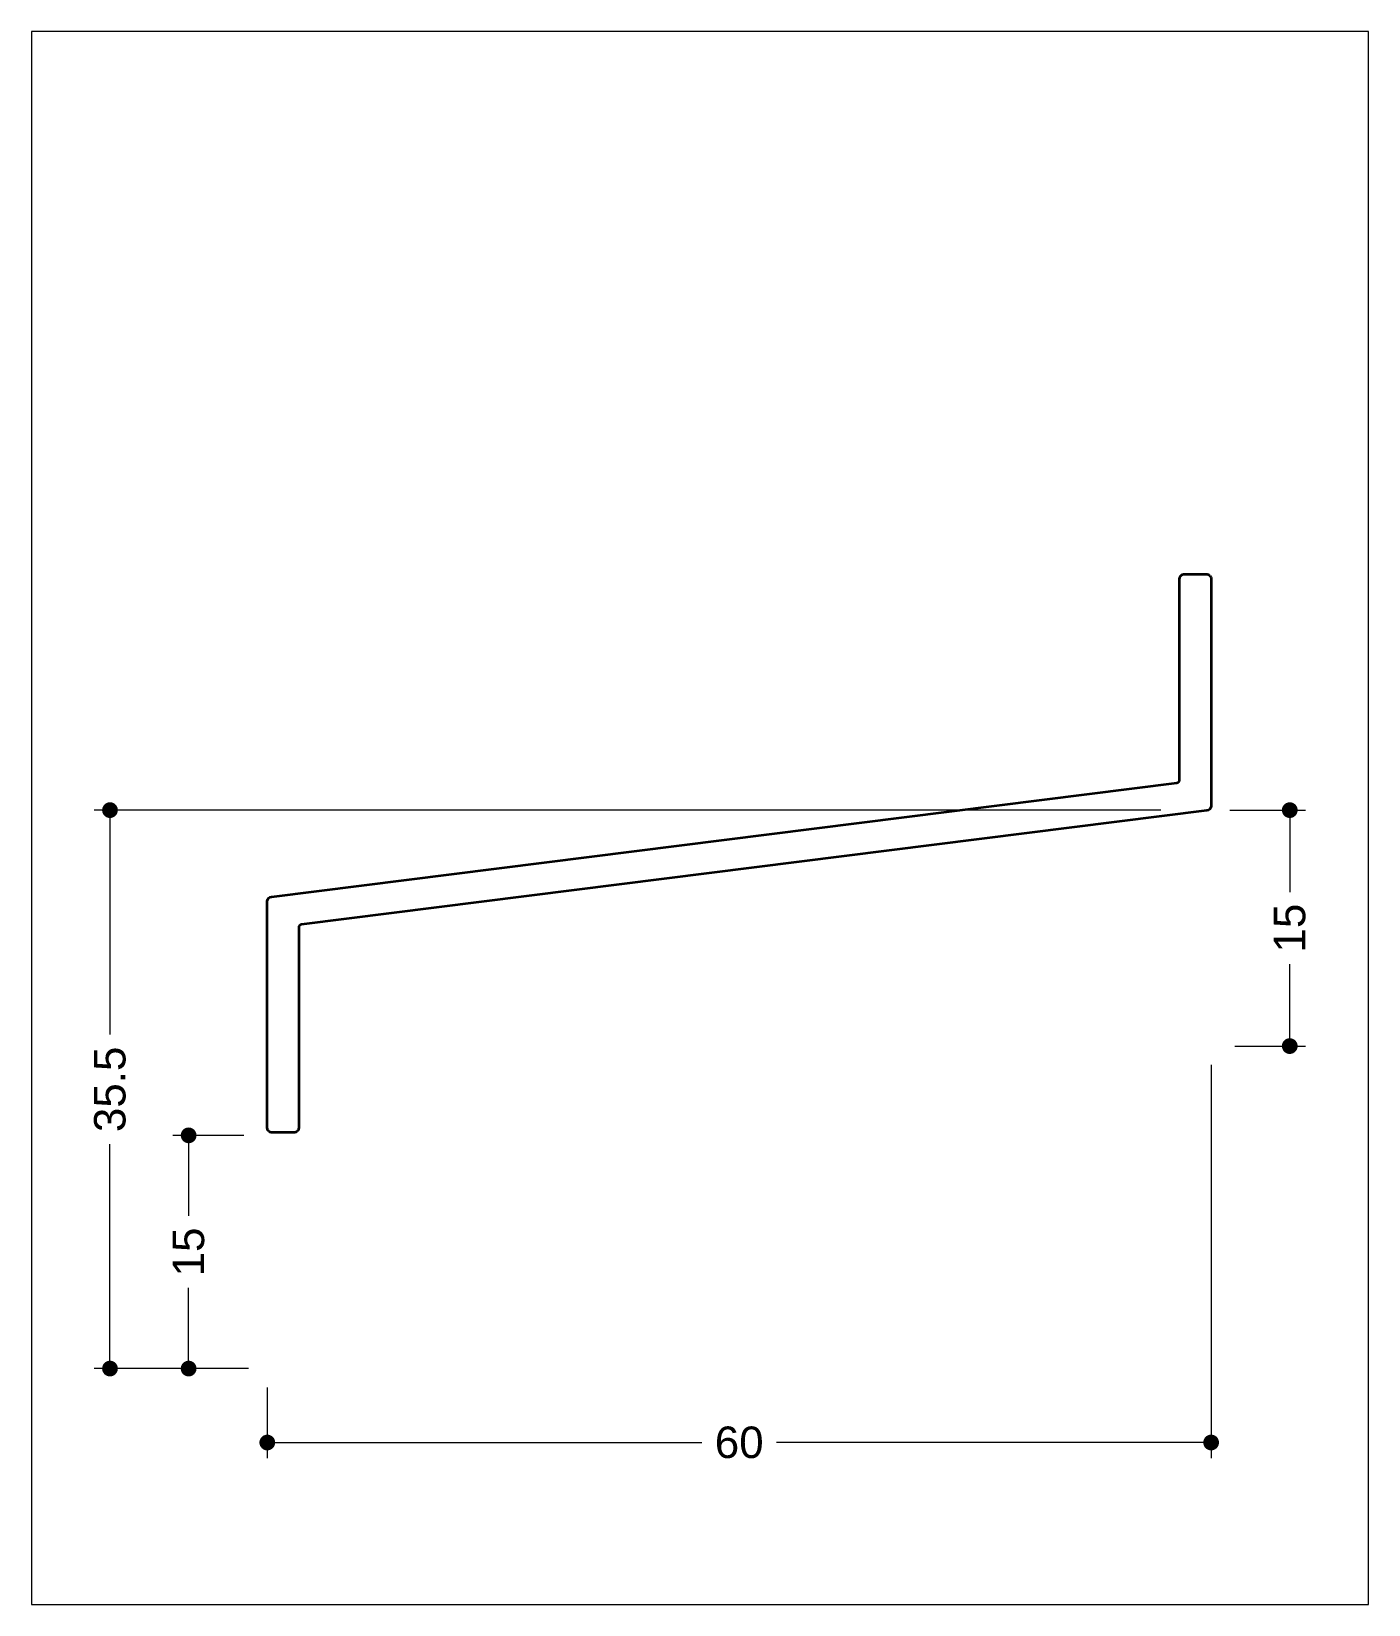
# Paper-space layout 'PRO-85x100' of a CAD drawing. Header units: millimetres. Extents: x 0 to 85, y 0 to 100.
# The model-space entities are those that its viewports show. They can reach past a viewport. Long polylines and large blocks are cut down to what shows.
import ezdxf

# ---------------------------------------------------------------- set-up
doc = ezdxf.new("R2010")
doc.units = ezdxf.units.MM
doc.header["$PDMODE"] = 3
doc.header["$PDSIZE"] = 1
for name, color, linetype, lineweight in [('AM_0', 7, 'Continuous', 35), ('AM_5', 3, 'Continuous', 13), ('X_COMP_CONT_ALU', 50, 'Continuous', 35)]:
    doc.layers.add(name, color=color, linetype=linetype, lineweight=lineweight)
doc.layers.add('AM_VIEWS', color=1, linetype='Continuous', lineweight=13, plot=False)
doc.styles.add('X_DOCU', font='swissl.ttf')
doc.dimstyles.new('X_DOCU$0', dxfattribs={"dimtxt": 2, "dimasz": 1, "dimexe": 1, "dimexo": 1.5, "dimgap": 1, "dimtad": 0, "dimtoh": 1, "dimdsep": 46, "dimtxsty": 'X_DOCU', "dimblk": 'DOT', "dimcen": 0, "dimclrd": 256, "dimclre": 256, "dimclrt": 30, "dimadec": 1, "dimazin": 2, "dimtp": 0.1, "dimtm": 0.1, "dimtfac": 0.7, "dimtmove": 0, "dimatfit": 1, "dimfxl": 1, "dimlwd": -1, "dimlwe": -1, "dimarcsym": 1})

# ---------------------------------------------------------------- blocks, each defined once
blk = doc.blocks.new('_Dot')
at = {"color": 0, "linetype": 'ByBlock', "lineweight": -2}
blk.add_line((-0.5, 0), (-1, 0), dxfattribs=at)
at = {"color": 0, "linetype": 'ByBlock', "const_width": 0.5}
blk.add_lwpolyline([(-0.25, 0, 1), (0.25, 0, 1)], format="xyb", close=True, dxfattribs=at)
blk = doc.blocks.new('*D9')
at = {"layer": 'AM_5', "transparency": 16777216}
for p, q in [((13.492, 29.826), (8.992, 29.826)), ((9.992, 28.826), (9.992, 24.701)), ((9.992, 16), (9.992, 20.125)), ((13.792, 15), (8.992, 15))]:
    blk.add_line(p, q, dxfattribs=at)
at = {"layer": 'Defpoints', "color": 0, "transparency": 16777216}
for p in [(9.992, 29.826), (14.992, 29.826), (15.292, 15)]:
    blk.add_point(p, dxfattribs=at)
at = {"layer": 'AM_5', "transparency": 16777216}
for p, rotation in [((9.992, 29.826), 90), ((9.992, 15), 270)]:
    blk.add_blockref('_Dot', p, dxfattribs=dict(at, rotation=rotation))
at = {"layer": 'AM_5', "color": 30, "transparency": 16777216, "insert": (9.992, 22.413), "char_height": 2, "attachment_point": 5, "rotation": 90, "style": 'X_DOCU'}
blk.add_mtext('15', dxfattribs=at)
blk = doc.blocks.new('*D10')
at = {"layer": 'AM_5', "transparency": 16777216}
for p, q in [((71.792, 50.5), (3.992, 50.5)), ((4.992, 49.5), (4.992, 36.228)), ((4.992, 16), (4.992, 29.273)), ((13.792, 15), (3.992, 15))]:
    blk.add_line(p, q, dxfattribs=at)
at = {"layer": 'Defpoints', "color": 0, "transparency": 16777216}
for p in [(4.992, 50.5), (73.292, 50.5), (15.292, 15)]:
    blk.add_point(p, dxfattribs=at)
at = {"layer": 'AM_5', "transparency": 16777216}
for p, rotation in [((4.992, 50.5), 90), ((4.992, 15), 270)]:
    blk.add_blockref('_Dot', p, dxfattribs=dict(at, rotation=rotation))
at = {"layer": 'AM_5', "color": 30, "transparency": 16777216, "insert": (4.992, 32.75), "char_height": 2, "attachment_point": 5, "rotation": 90, "style": 'X_DOCU'}
blk.add_mtext('35.5', dxfattribs=at)
blk = doc.blocks.new('*D11')
at = {"layer": 'AM_5', "transparency": 16777216}
for p, q in [((74.992, 34.301), (74.992, 9.3)), ((14.992, 13.8), (14.992, 9.3)), ((15.992, 10.3), (42.618, 10.3)), ((73.992, 10.3), (47.366, 10.3))]:
    blk.add_line(p, q, dxfattribs=at)
at = {"layer": 'Defpoints', "color": 0, "transparency": 16777216}
for p in [(74.992, 35.801), (14.992, 15.3), (74.992, 10.3)]:
    blk.add_point(p, dxfattribs=at)
at = {"layer": 'AM_5', "transparency": 16777216, "rotation": 180}
blk.add_blockref('_Dot', (14.992, 10.3), dxfattribs=at)
at = {"layer": 'AM_5', "transparency": 16777216}
blk.add_blockref('_Dot', (74.992, 10.3), dxfattribs=at)
at = {"layer": 'AM_5', "color": 30, "transparency": 16777216, "insert": (44.992, 10.3), "char_height": 2, "attachment_point": 5, "style": 'X_DOCU'}
blk.add_mtext('60', dxfattribs=at)
blk = doc.blocks.new('*D12')
at = {"layer": 'AM_5', "transparency": 16777216}
for p, q in [((76.192, 50.5), (80.992, 50.5)), ((79.992, 49.5), (79.992, 45.288)), ((79.992, 36.5), (79.992, 40.713)), ((76.492, 35.5), (80.992, 35.5))]:
    blk.add_line(p, q, dxfattribs=at)
at = {"layer": 'Defpoints', "color": 0, "transparency": 16777216}
for p in [(74.692, 50.5), (74.992, 35.5), (79.992, 35.5)]:
    blk.add_point(p, dxfattribs=at)
at = {"layer": 'AM_5', "transparency": 16777216}
for p, rotation in [((79.992, 50.5), 90), ((79.992, 35.5), 270)]:
    blk.add_blockref('_Dot', p, dxfattribs=dict(at, rotation=rotation))
at = {"layer": 'AM_5', "color": 30, "transparency": 16777216, "insert": (79.992, 43), "char_height": 2, "attachment_point": 5, "rotation": 90, "style": 'X_DOCU'}
blk.add_mtext('15', dxfattribs=at)
blk = doc.blocks.new('126809-ICC')
at = {"layer": 'X_COMP_CONT_ALU'}
blk.add_lwpolyline([(-60, -20.2), (-60, -5.801, -0.378), (-59.737, -5.503), (-2.175, 1.742, 0.378), (-2, 1.94), (-2, 14.7, -0.414214), (-1.7, 15), (-0.3, 15, -0.414214), (0, 14.7), (0, 0.265, -0.378), (-0.263, -0.033), (-57.825, -7.278, 0.378), (-58, -7.476), (-58, -20.2, -0.414214), (-58.3, -20.5), (-59.7, -20.5, -0.414214), (-60, -20.2)], format="xyb", close=True, dxfattribs=at)

msp = doc.modelspace()

# ---------------------------------------------------------------- block references
at = {"layer": 'AM_0'}
msp.add_blockref('126809-ICC', (75, 50.5), dxfattribs=at)

psp = doc.layouts.new('PRO-85x100')

# ---------------------------------------------------------------- dimensions: what is measured, and where the dimension line sits
at = {"layer": 'AM_5'}
for base, p1, p2, angle, override, picture, middle in [((4.992, 50.5), (15.292, 15), (73.292, 50.5), 90, {"dimasz": 1}, '*D10', (4.992, 32.75)), ((79.992, 35.5), (74.692, 50.5), (74.992, 35.5), 90, {"dimasz": 1}, '*D12', (79.992, 43)), ((74.992, 10.3), (14.992, 15.3), (74.992, 35.801), 0, {"dimasz": 1}, '*D11', (44.992, 10.3)), ((9.992, 29.826), (15.292, 15), (14.992, 29.826), 90, {"dimasz": 1, "dimdec": 0, "dimpost": ''}, '*D9', (9.992, 22.413))]:
    dim = psp.add_linear_dim(base=base, p1=p1, p2=p2, angle=angle, dimstyle='X_DOCU$0', override=override, dxfattribs=at)
    dim.commit()
    dim.dimension.update_dxf_attribs({"geometry": picture, "text_midpoint": middle})

# ---------------------------------------------------------------- viewports
at = {"layer": 'AM_VIEWS'}
psp.add_viewport(center=(42.5, 50), size=(84.999, 99.999), view_center_point=(42.509, 50), view_height=99.999, dxfattribs=at)

doc.saveas('drawing.dxf')
